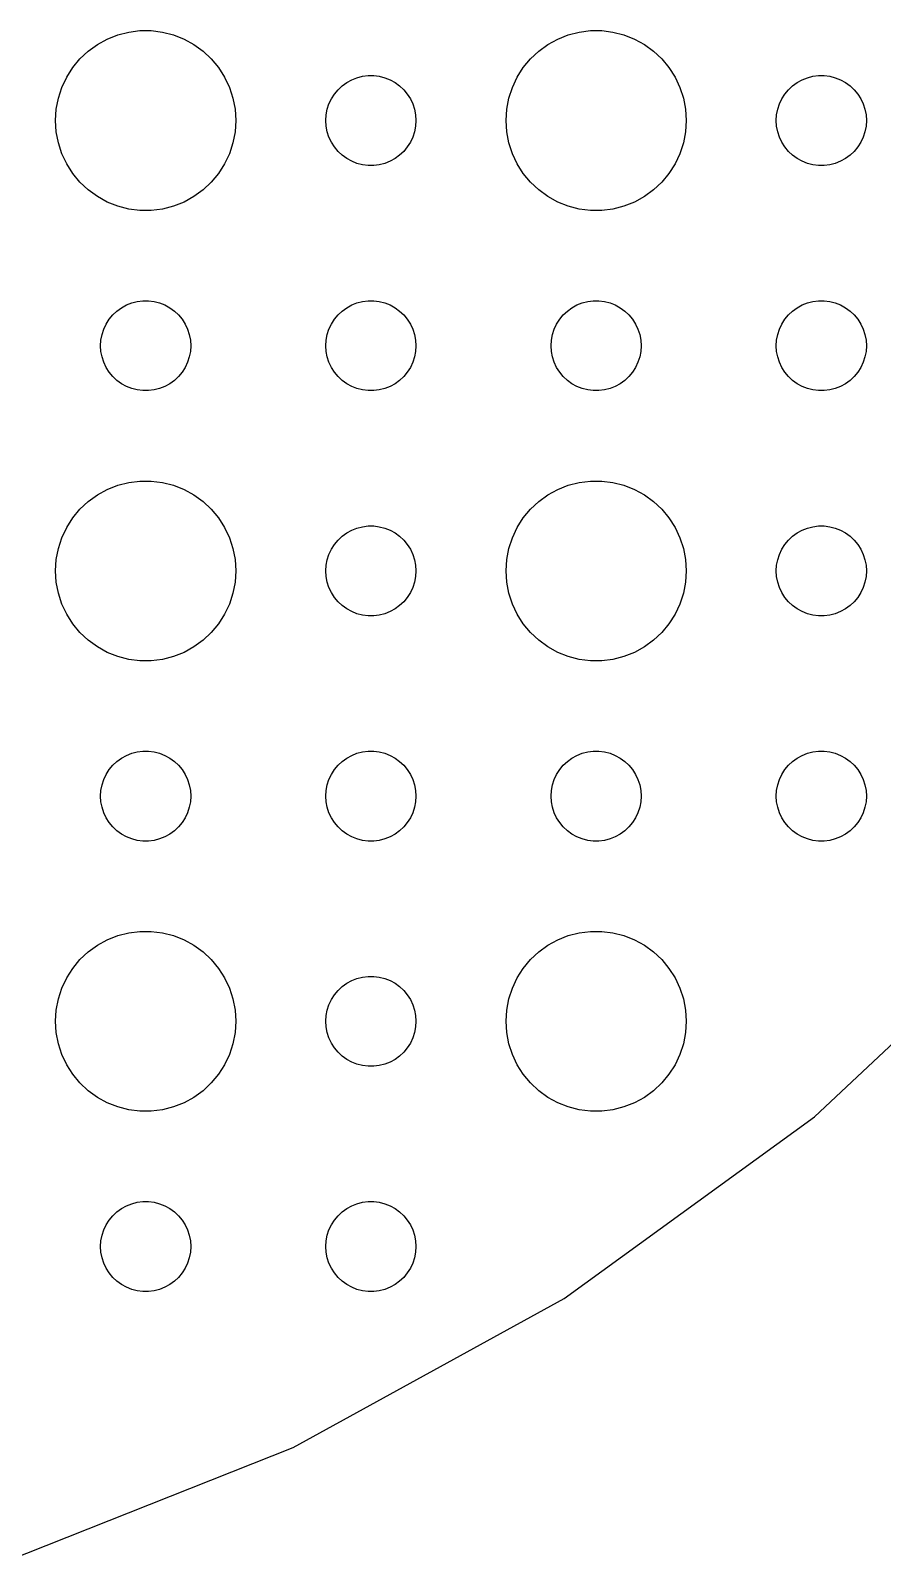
# Model space of a CAD drawing. Header units: metres. Extents: x -82 to 82, y -82 to 82.
# Drawn here: x 26.2 to 54.5, y -78 to -27 of the extents above; entities that cross this region are included whole.
import ezdxf

# ---------------------------------------------------------------- set-up
doc = ezdxf.new("R2010")
doc.units = ezdxf.units.M

msp = doc.modelspace()

# ---------------------------------------------------------------- linework, layer by layer
for p, q in [((29.4379, -27.0531), (29.8116, -27.0059)), ((29.8116, -27.0059), (30.1884, -27.0059)), ((30.1884, -27.0059), (30.5621, -27.0531)), ((44.4379, -27.0531), (44.8116, -27.0059)), ((44.8116, -27.0059), (45.1884, -27.0059)), ((45.1884, -27.0059), (45.5621, -27.0531)), ((28.0877, -27.6884), (28.3925, -27.467)), ((28.3925, -27.467), (28.7227, -27.2855)), ((28.7227, -27.2855), (29.0729, -27.1468)), ((29.0729, -27.1468), (29.4379, -27.0531)), ((30.5621, -27.0531), (30.927, -27.1468)), ((30.927, -27.1468), (31.2773, -27.2855)), ((31.2773, -27.2855), (31.6075, -27.467)), ((31.6075, -27.467), (31.9123, -27.6884)), ((43.0877, -27.6884), (43.3925, -27.467)), ((43.3925, -27.467), (43.7227, -27.2855)), ((43.7227, -27.2855), (44.0729, -27.1468)), ((44.0729, -27.1468), (44.4379, -27.0531)), ((45.5621, -27.0531), (45.927, -27.1468)), ((45.927, -27.1468), (46.2773, -27.2855)), ((46.2773, -27.2855), (46.6075, -27.467)), ((46.6075, -27.467), (46.9123, -27.6884)), ((27.5729, -28.2366), (27.8131, -27.9464)), ((27.8131, -27.9464), (28.0877, -27.6884)), ((31.9123, -27.6884), (32.1869, -27.9464)), ((32.1869, -27.9464), (32.427, -28.2366)), ((42.5729, -28.2366), (42.8131, -27.9464)), ((42.8131, -27.9464), (43.0877, -27.6884)), ((46.9123, -27.6884), (47.1869, -27.9464)), ((47.1869, -27.9464), (47.427, -28.2366)), ((27.3711, -28.5547), (27.5729, -28.2366)), ((32.427, -28.2366), (32.6289, -28.5547)), ((37.0365, -28.5734), (37.2189, -28.5266)), ((37.2189, -28.5266), (37.4058, -28.503)), ((37.4058, -28.503), (37.5942, -28.503)), ((37.5942, -28.503), (37.7811, -28.5266)), ((37.7811, -28.5266), (37.9635, -28.5734)), ((42.3711, -28.5547), (42.5729, -28.2366)), ((47.427, -28.2366), (47.6289, -28.5547)), ((52.0365, -28.5734), (52.2189, -28.5266)), ((52.2189, -28.5266), (52.4058, -28.503)), ((52.4058, -28.503), (52.5942, -28.503)), ((52.5942, -28.503), (52.7811, -28.5266)), ((52.7811, -28.5266), (52.9635, -28.5734)), ((27.0942, -29.2539), (27.2107, -28.8956)), ((27.2107, -28.8956), (27.3711, -28.5547)), ((32.6289, -28.5547), (32.7893, -28.8956)), ((32.7893, -28.8956), (32.9057, -29.2539)), ((36.2865, -29.1183), (36.4065, -28.9732)), ((36.4065, -28.9732), (36.5439, -28.8442)), ((36.5439, -28.8442), (36.6963, -28.7335)), ((36.6963, -28.7335), (36.8613, -28.6427)), ((36.8613, -28.6427), (37.0365, -28.5734)), ((37.9635, -28.5734), (38.1387, -28.6427)), ((38.1387, -28.6427), (38.3037, -28.7335)), ((38.3037, -28.7335), (38.4561, -28.8442)), ((38.4561, -28.8442), (38.5934, -28.9732)), ((38.5934, -28.9732), (38.7135, -29.1183)), ((42.0942, -29.2539), (42.2107, -28.8956)), ((42.2107, -28.8956), (42.3711, -28.5547)), ((47.6289, -28.5547), (47.7893, -28.8956)), ((47.7893, -28.8956), (47.9057, -29.2539)), ((51.2865, -29.1183), (51.4065, -28.9732)), ((51.4065, -28.9732), (51.5439, -28.8442)), ((51.5439, -28.8442), (51.6963, -28.7335)), ((51.6963, -28.7335), (51.8613, -28.6427)), ((51.8613, -28.6427), (52.0365, -28.5734)), ((52.9635, -28.5734), (53.1387, -28.6427)), ((53.1387, -28.6427), (53.3037, -28.7335)), ((53.3037, -28.7335), (53.4561, -28.8442)), ((53.4561, -28.8442), (53.5934, -28.9732)), ((53.5934, -28.9732), (53.7135, -29.1183)), ((27.0237, -29.624), (27.0942, -29.2539)), ((32.9057, -29.2539), (32.9763, -29.624)), ((36.0471, -29.627), (36.1053, -29.4478)), ((36.1053, -29.4478), (36.1855, -29.2774)), ((36.1855, -29.2774), (36.2865, -29.1183)), ((38.7135, -29.1183), (38.8145, -29.2774)), ((38.8145, -29.2774), (38.8947, -29.4478)), ((38.8947, -29.4478), (38.9529, -29.627)), ((42.0237, -29.624), (42.0942, -29.2539)), ((47.9057, -29.2539), (47.9763, -29.624)), ((51.0471, -29.627), (51.1053, -29.4478)), ((51.1053, -29.4478), (51.1855, -29.2774)), ((51.1855, -29.2774), (51.2865, -29.1183)), ((53.7135, -29.1183), (53.8145, -29.2774)), ((53.8145, -29.2774), (53.8947, -29.4478)), ((53.8947, -29.4478), (53.9529, -29.627)), ((27, -30), (27.0237, -29.624)), ((27.0237, -30.376), (27, -30)), ((32.9763, -29.624), (33, -30)), ((33, -30), (32.9763, -30.376)), ((36, -30), (36.0118, -29.812)), ((36.0118, -30.188), (36, -30)), ((36.0118, -29.812), (36.0471, -29.627)), ((38.9529, -29.627), (38.9882, -29.812)), ((38.9882, -29.812), (39, -30)), ((39, -30), (38.9882, -30.188)), ((42, -30), (42.0237, -29.624)), ((42.0237, -30.376), (42, -30)), ((47.9763, -29.624), (48, -30)), ((48, -30), (47.9763, -30.376)), ((51, -30), (51.0118, -29.812)), ((51.0118, -30.188), (51, -30)), ((51.0118, -29.812), (51.0471, -29.627)), ((53.9529, -29.627), (53.9882, -29.812)), ((53.9882, -29.812), (54, -30)), ((54, -30), (53.9882, -30.188)), ((27.0942, -30.7461), (27.0237, -30.376)), ((32.9763, -30.376), (32.9057, -30.7461)), ((36.0471, -30.373), (36.0118, -30.188)), ((36.1053, -30.5522), (36.0471, -30.373)), ((36.1855, -30.7226), (36.1053, -30.5522)), ((38.8947, -30.5522), (38.8145, -30.7226)), ((38.9529, -30.373), (38.8947, -30.5522)), ((38.9882, -30.188), (38.9529, -30.373)), ((42.0942, -30.7461), (42.0237, -30.376)), ((47.9763, -30.376), (47.9057, -30.7461)), ((51.0471, -30.373), (51.0118, -30.188)), ((51.1053, -30.5522), (51.0471, -30.373)), ((51.1855, -30.7226), (51.1053, -30.5522)), ((53.8947, -30.5522), (53.8145, -30.7226)), ((53.9529, -30.373), (53.8947, -30.5522)), ((53.9882, -30.188), (53.9529, -30.373)), ((27.2107, -31.1044), (27.0942, -30.7461)), ((32.9057, -30.7461), (32.7893, -31.1044)), ((36.2865, -30.8817), (36.1855, -30.7226)), ((36.4065, -31.0268), (36.2865, -30.8817)), ((36.5439, -31.1558), (36.4065, -31.0268)), ((38.5934, -31.0268), (38.4561, -31.1558)), ((38.7135, -30.8817), (38.5934, -31.0268)), ((38.8145, -30.7226), (38.7135, -30.8817)), ((42.2107, -31.1044), (42.0942, -30.7461)), ((47.9057, -30.7461), (47.7893, -31.1044)), ((51.2865, -30.8817), (51.1855, -30.7226)), ((51.4065, -31.0268), (51.2865, -30.8817)), ((51.5439, -31.1558), (51.4065, -31.0268)), ((53.5934, -31.0268), (53.4561, -31.1558)), ((53.7135, -30.8817), (53.5934, -31.0268)), ((53.8145, -30.7226), (53.7135, -30.8817)), ((27.3711, -31.4453), (27.2107, -31.1044)), ((27.5729, -31.7634), (27.3711, -31.4453)), ((32.6289, -31.4453), (32.427, -31.7634)), ((32.7893, -31.1044), (32.6289, -31.4453)), ((36.6963, -31.2665), (36.5439, -31.1558)), ((36.8613, -31.3572), (36.6963, -31.2665)), ((37.0365, -31.4266), (36.8613, -31.3572)), ((37.2189, -31.4734), (37.0365, -31.4266)), ((37.4058, -31.497), (37.2189, -31.4734)), ((37.5942, -31.497), (37.4058, -31.497)), ((37.7811, -31.4734), (37.5942, -31.497)), ((37.9635, -31.4266), (37.7811, -31.4734)), ((38.1387, -31.3572), (37.9635, -31.4266)), ((38.3037, -31.2665), (38.1387, -31.3572)), ((38.4561, -31.1558), (38.3037, -31.2665)), ((42.3711, -31.4453), (42.2107, -31.1044)), ((42.5729, -31.7634), (42.3711, -31.4453)), ((47.6289, -31.4453), (47.427, -31.7634)), ((47.7893, -31.1044), (47.6289, -31.4453)), ((51.6963, -31.2665), (51.5439, -31.1558)), ((51.8613, -31.3572), (51.6963, -31.2665)), ((52.0365, -31.4266), (51.8613, -31.3572)), ((52.2189, -31.4734), (52.0365, -31.4266)), ((52.4058, -31.497), (52.2189, -31.4734)), ((52.5942, -31.497), (52.4058, -31.497)), ((52.7811, -31.4734), (52.5942, -31.497)), ((52.9635, -31.4266), (52.7811, -31.4734)), ((53.1387, -31.3572), (52.9635, -31.4266)), ((53.3037, -31.2665), (53.1387, -31.3572)), ((53.4561, -31.1558), (53.3037, -31.2665)), ((27.8131, -32.0536), (27.5729, -31.7634)), ((28.0877, -32.3115), (27.8131, -32.0536)), ((32.1869, -32.0536), (31.9123, -32.3115)), ((32.427, -31.7634), (32.1869, -32.0536)), ((42.8131, -32.0536), (42.5729, -31.7634)), ((43.0877, -32.3115), (42.8131, -32.0536)), ((47.1869, -32.0536), (46.9123, -32.3115)), ((47.427, -31.7634), (47.1869, -32.0536)), ((28.3925, -32.533), (28.0877, -32.3115)), ((28.7227, -32.7145), (28.3925, -32.533)), ((31.6075, -32.533), (31.2773, -32.7145)), ((31.9123, -32.3115), (31.6075, -32.533)), ((43.3925, -32.533), (43.0877, -32.3115)), ((43.7227, -32.7145), (43.3925, -32.533)), ((46.6075, -32.533), (46.2773, -32.7145)), ((46.9123, -32.3115), (46.6075, -32.533)), ((29.0729, -32.8532), (28.7227, -32.7145)), ((29.4379, -32.9469), (29.0729, -32.8532)), ((29.8116, -32.9941), (29.4379, -32.9469)), ((30.1884, -32.9941), (29.8116, -32.9941)), ((30.5621, -32.9469), (30.1884, -32.9941)), ((30.927, -32.8532), (30.5621, -32.9469)), ((31.2773, -32.7145), (30.927, -32.8532)), ((44.0729, -32.8532), (43.7227, -32.7145)), ((44.4379, -32.9469), (44.0729, -32.8532)), ((44.8116, -32.9941), (44.4379, -32.9469)), ((45.1884, -32.9941), (44.8116, -32.9941)), ((45.5621, -32.9469), (45.1884, -32.9941)), ((45.927, -32.8532), (45.5621, -32.9469)), ((46.2773, -32.7145), (45.927, -32.8532)), ((29.1963, -36.2335), (29.3613, -36.1428)), ((29.3613, -36.1428), (29.5365, -36.0734)), ((29.5365, -36.0734), (29.7189, -36.0266)), ((29.7189, -36.0266), (29.9058, -36.003)), ((29.9058, -36.003), (30.0942, -36.003)), ((30.0942, -36.003), (30.2811, -36.0266)), ((30.2811, -36.0266), (30.4635, -36.0734)), ((30.4635, -36.0734), (30.6387, -36.1428)), ((30.6387, -36.1428), (30.8037, -36.2335)), ((36.6963, -36.2335), (36.8613, -36.1428)), ((36.8613, -36.1428), (37.0365, -36.0734)), ((37.0365, -36.0734), (37.2189, -36.0266)), ((37.2189, -36.0266), (37.4058, -36.003)), ((37.4058, -36.003), (37.5942, -36.003)), ((37.5942, -36.003), (37.7811, -36.0266)), ((37.7811, -36.0266), (37.9635, -36.0734)), ((37.9635, -36.0734), (38.1387, -36.1428)), ((38.1387, -36.1428), (38.3037, -36.2335)), ((44.1963, -36.2335), (44.3613, -36.1428)), ((44.3613, -36.1428), (44.5365, -36.0734)), ((44.5365, -36.0734), (44.7189, -36.0266)), ((44.7189, -36.0266), (44.9058, -36.003)), ((44.9058, -36.003), (45.0942, -36.003)), ((45.0942, -36.003), (45.2811, -36.0266)), ((45.2811, -36.0266), (45.4635, -36.0734)), ((45.4635, -36.0734), (45.6387, -36.1428)), ((45.6387, -36.1428), (45.8037, -36.2335)), ((51.6963, -36.2335), (51.8613, -36.1428)), ((51.8613, -36.1428), (52.0365, -36.0734)), ((52.0365, -36.0734), (52.2189, -36.0266)), ((52.2189, -36.0266), (52.4058, -36.003)), ((52.4058, -36.003), (52.5942, -36.003)), ((52.5942, -36.003), (52.7811, -36.0266)), ((52.7811, -36.0266), (52.9635, -36.0734)), ((52.9635, -36.0734), (53.1387, -36.1428)), ((53.1387, -36.1428), (53.3037, -36.2335)), ((28.6855, -36.7774), (28.7865, -36.6183)), ((28.7865, -36.6183), (28.9065, -36.4732)), ((28.9065, -36.4732), (29.0439, -36.3442)), ((29.0439, -36.3442), (29.1963, -36.2335)), ((30.8037, -36.2335), (30.9561, -36.3442)), ((30.9561, -36.3442), (31.0934, -36.4732)), ((31.0934, -36.4732), (31.2135, -36.6183)), ((31.2135, -36.6183), (31.3145, -36.7774)), ((36.1855, -36.7774), (36.2865, -36.6183)), ((36.2865, -36.6183), (36.4065, -36.4732)), ((36.4065, -36.4732), (36.5439, -36.3442)), ((36.5439, -36.3442), (36.6963, -36.2335)), ((38.3037, -36.2335), (38.4561, -36.3442)), ((38.4561, -36.3442), (38.5934, -36.4732)), ((38.5934, -36.4732), (38.7135, -36.6183)), ((38.7135, -36.6183), (38.8145, -36.7774)), ((43.6855, -36.7774), (43.7865, -36.6183)), ((43.7865, -36.6183), (43.9065, -36.4732)), ((43.9065, -36.4732), (44.0439, -36.3442)), ((44.0439, -36.3442), (44.1963, -36.2335)), ((45.8037, -36.2335), (45.9561, -36.3442)), ((45.9561, -36.3442), (46.0934, -36.4732)), ((46.0934, -36.4732), (46.2135, -36.6183)), ((46.2135, -36.6183), (46.3145, -36.7774)), ((51.1855, -36.7774), (51.2865, -36.6183)), ((51.2865, -36.6183), (51.4065, -36.4732)), ((51.4065, -36.4732), (51.5439, -36.3442)), ((51.5439, -36.3442), (51.6963, -36.2335)), ((53.3037, -36.2335), (53.4561, -36.3442)), ((53.4561, -36.3442), (53.5934, -36.4732)), ((53.5934, -36.4732), (53.7135, -36.6183)), ((53.7135, -36.6183), (53.8145, -36.7774)), ((28.5118, -37.312), (28.5471, -37.127)), ((28.5471, -37.127), (28.6053, -36.9478)), ((28.6053, -36.9478), (28.6855, -36.7774)), ((31.3145, -36.7774), (31.3947, -36.9478)), ((31.3947, -36.9478), (31.4529, -37.127)), ((31.4529, -37.127), (31.4882, -37.312)), ((36.0118, -37.312), (36.0471, -37.127)), ((36.0471, -37.127), (36.1053, -36.9478)), ((36.1053, -36.9478), (36.1855, -36.7774)), ((38.8145, -36.7774), (38.8947, -36.9478)), ((38.8947, -36.9478), (38.9529, -37.127)), ((38.9529, -37.127), (38.9882, -37.312)), ((43.5118, -37.312), (43.5471, -37.127)), ((43.5471, -37.127), (43.6053, -36.9478)), ((43.6053, -36.9478), (43.6855, -36.7774)), ((46.3145, -36.7774), (46.3947, -36.9478)), ((46.3947, -36.9478), (46.4529, -37.127)), ((46.4529, -37.127), (46.4882, -37.312)), ((51.0118, -37.312), (51.0471, -37.127)), ((51.0471, -37.127), (51.1053, -36.9478)), ((51.1053, -36.9478), (51.1855, -36.7774)), ((53.8145, -36.7774), (53.8947, -36.9478)), ((53.8947, -36.9478), (53.9529, -37.127)), ((53.9529, -37.127), (53.9882, -37.312)), ((28.5, -37.5), (28.5118, -37.312)), ((28.5118, -37.688), (28.5, -37.5)), ((28.5471, -37.873), (28.5118, -37.688)), ((31.4882, -37.688), (31.4529, -37.873)), ((31.4882, -37.312), (31.5, -37.5)), ((31.5, -37.5), (31.4882, -37.688)), ((36, -37.5), (36.0118, -37.312)), ((36.0118, -37.688), (36, -37.5)), ((36.0471, -37.873), (36.0118, -37.688)), ((38.9882, -37.688), (38.9529, -37.873)), ((38.9882, -37.312), (39, -37.5)), ((39, -37.5), (38.9882, -37.688)), ((43.5, -37.5), (43.5118, -37.312)), ((43.5118, -37.688), (43.5, -37.5)), ((43.5471, -37.873), (43.5118, -37.688)), ((46.4882, -37.688), (46.4529, -37.873)), ((46.4882, -37.312), (46.5, -37.5)), ((46.5, -37.5), (46.4882, -37.688)), ((51, -37.5), (51.0118, -37.312)), ((51.0118, -37.688), (51, -37.5)), ((51.0471, -37.873), (51.0118, -37.688)), ((53.9882, -37.688), (53.9529, -37.873)), ((53.9882, -37.312), (54, -37.5)), ((54, -37.5), (53.9882, -37.688)), ((28.6053, -38.0522), (28.5471, -37.873)), ((28.6855, -38.2226), (28.6053, -38.0522)), ((28.7865, -38.3817), (28.6855, -38.2226)), ((31.3145, -38.2226), (31.2135, -38.3817)), ((31.3947, -38.0522), (31.3145, -38.2226)), ((31.4529, -37.873), (31.3947, -38.0522)), ((36.1053, -38.0522), (36.0471, -37.873)), ((36.1855, -38.2226), (36.1053, -38.0522)), ((36.2865, -38.3817), (36.1855, -38.2226)), ((38.8145, -38.2226), (38.7135, -38.3817)), ((38.8947, -38.0522), (38.8145, -38.2226)), ((38.9529, -37.873), (38.8947, -38.0522)), ((43.6053, -38.0522), (43.5471, -37.873)), ((43.6855, -38.2226), (43.6053, -38.0522)), ((43.7865, -38.3817), (43.6855, -38.2226)), ((46.3145, -38.2226), (46.2135, -38.3817)), ((46.3947, -38.0522), (46.3145, -38.2226)), ((46.4529, -37.873), (46.3947, -38.0522)), ((51.1053, -38.0522), (51.0471, -37.873)), ((51.1855, -38.2226), (51.1053, -38.0522)), ((51.2865, -38.3817), (51.1855, -38.2226)), ((53.8145, -38.2226), (53.7135, -38.3817)), ((53.8947, -38.0522), (53.8145, -38.2226)), ((53.9529, -37.873), (53.8947, -38.0522)), ((28.9065, -38.5268), (28.7865, -38.3817)), ((29.0439, -38.6558), (28.9065, -38.5268)), ((29.1963, -38.7665), (29.0439, -38.6558)), ((30.9561, -38.6558), (30.8037, -38.7665)), ((31.0934, -38.5268), (30.9561, -38.6558)), ((31.2135, -38.3817), (31.0934, -38.5268)), ((36.4065, -38.5268), (36.2865, -38.3817)), ((36.5439, -38.6558), (36.4065, -38.5268)), ((36.6963, -38.7665), (36.5439, -38.6558)), ((38.4561, -38.6558), (38.3037, -38.7665)), ((38.5934, -38.5268), (38.4561, -38.6558)), ((38.7135, -38.3817), (38.5934, -38.5268)), ((43.9065, -38.5268), (43.7865, -38.3817)), ((44.0439, -38.6558), (43.9065, -38.5268)), ((44.1963, -38.7665), (44.0439, -38.6558)), ((45.9561, -38.6558), (45.8037, -38.7665)), ((46.0934, -38.5268), (45.9561, -38.6558)), ((46.2135, -38.3817), (46.0934, -38.5268)), ((51.4065, -38.5268), (51.2865, -38.3817)), ((51.5439, -38.6558), (51.4065, -38.5268)), ((51.6963, -38.7665), (51.5439, -38.6558)), ((53.4561, -38.6558), (53.3037, -38.7665)), ((53.5934, -38.5268), (53.4561, -38.6558)), ((53.7135, -38.3817), (53.5934, -38.5268)), ((29.3613, -38.8572), (29.1963, -38.7665)), ((29.5365, -38.9266), (29.3613, -38.8572)), ((29.7189, -38.9734), (29.5365, -38.9266)), ((29.9058, -38.997), (29.7189, -38.9734)), ((30.0942, -38.997), (29.9058, -38.997)), ((30.2811, -38.9734), (30.0942, -38.997)), ((30.4635, -38.9266), (30.2811, -38.9734)), ((30.6387, -38.8572), (30.4635, -38.9266)), ((30.8037, -38.7665), (30.6387, -38.8572)), ((36.8613, -38.8572), (36.6963, -38.7665)), ((37.0365, -38.9266), (36.8613, -38.8572)), ((37.2189, -38.9734), (37.0365, -38.9266)), ((37.4058, -38.997), (37.2189, -38.9734)), ((37.5942, -38.997), (37.4058, -38.997)), ((37.7811, -38.9734), (37.5942, -38.997)), ((37.9635, -38.9266), (37.7811, -38.9734)), ((38.1387, -38.8572), (37.9635, -38.9266)), ((38.3037, -38.7665), (38.1387, -38.8572)), ((44.3613, -38.8572), (44.1963, -38.7665)), ((44.5365, -38.9266), (44.3613, -38.8572)), ((44.7189, -38.9734), (44.5365, -38.9266)), ((44.9058, -38.997), (44.7189, -38.9734)), ((45.0942, -38.997), (44.9058, -38.997)), ((45.2811, -38.9734), (45.0942, -38.997)), ((45.4635, -38.9266), (45.2811, -38.9734)), ((45.6387, -38.8572), (45.4635, -38.9266)), ((45.8037, -38.7665), (45.6387, -38.8572)), ((51.8613, -38.8572), (51.6963, -38.7665)), ((52.0365, -38.9266), (51.8613, -38.8572)), ((52.2189, -38.9734), (52.0365, -38.9266)), ((52.4058, -38.997), (52.2189, -38.9734)), ((52.5942, -38.997), (52.4058, -38.997)), ((52.7811, -38.9734), (52.5942, -38.997)), ((52.9635, -38.9266), (52.7811, -38.9734)), ((53.1387, -38.8572), (52.9635, -38.9266)), ((53.3037, -38.7665), (53.1387, -38.8572)), ((28.3925, -42.467), (28.7227, -42.2855)), ((28.7227, -42.2855), (29.0729, -42.1468)), ((29.0729, -42.1468), (29.4379, -42.0531)), ((29.4379, -42.0531), (29.8116, -42.0059)), ((29.8116, -42.0059), (30.1884, -42.0059)), ((30.1884, -42.0059), (30.5621, -42.0531)), ((30.5621, -42.0531), (30.927, -42.1468)), ((30.927, -42.1468), (31.2773, -42.2855)), ((31.2773, -42.2855), (31.6075, -42.467)), ((43.3925, -42.467), (43.7227, -42.2855)), ((43.7227, -42.2855), (44.0729, -42.1468)), ((44.0729, -42.1468), (44.4379, -42.0531)), ((44.4379, -42.0531), (44.8116, -42.0059)), ((44.8116, -42.0059), (45.1884, -42.0059)), ((45.1884, -42.0059), (45.5621, -42.0531)), ((45.5621, -42.0531), (45.927, -42.1468)), ((45.927, -42.1468), (46.2773, -42.2855)), ((46.2773, -42.2855), (46.6075, -42.467)), ((27.8131, -42.9464), (28.0877, -42.6885)), ((28.0877, -42.6885), (28.3925, -42.467)), ((31.6075, -42.467), (31.9123, -42.6885)), ((31.9123, -42.6885), (32.1869, -42.9464)), ((42.8131, -42.9464), (43.0877, -42.6885)), ((43.0877, -42.6885), (43.3925, -42.467)), ((46.6075, -42.467), (46.9123, -42.6885)), ((46.9123, -42.6885), (47.1869, -42.9464)), ((27.3711, -43.5547), (27.5729, -43.2366)), ((27.5729, -43.2366), (27.8131, -42.9464)), ((32.1869, -42.9464), (32.427, -43.2366)), ((32.427, -43.2366), (32.6289, -43.5547)), ((42.3711, -43.5547), (42.5729, -43.2366)), ((42.5729, -43.2366), (42.8131, -42.9464)), ((47.1869, -42.9464), (47.427, -43.2366)), ((47.427, -43.2366), (47.6289, -43.5547)), ((27.2107, -43.8956), (27.3711, -43.5547)), ((32.6289, -43.5547), (32.7893, -43.8956)), ((36.5439, -43.8442), (36.6963, -43.7335)), ((36.6963, -43.7335), (36.8613, -43.6428)), ((36.8613, -43.6428), (37.0365, -43.5734)), ((37.0365, -43.5734), (37.2189, -43.5266)), ((37.2189, -43.5266), (37.4058, -43.503)), ((37.4058, -43.503), (37.5942, -43.503)), ((37.5942, -43.503), (37.7811, -43.5266)), ((37.7811, -43.5266), (37.9635, -43.5734)), ((37.9635, -43.5734), (38.1387, -43.6428)), ((38.1387, -43.6428), (38.3037, -43.7335)), ((38.3037, -43.7335), (38.4561, -43.8442)), ((42.2107, -43.8956), (42.3711, -43.5547)), ((47.6289, -43.5547), (47.7893, -43.8956)), ((51.5439, -43.8442), (51.6963, -43.7335)), ((51.6963, -43.7335), (51.8613, -43.6428)), ((51.8613, -43.6428), (52.0365, -43.5734)), ((52.0365, -43.5734), (52.2189, -43.5266)), ((52.2189, -43.5266), (52.4058, -43.503)), ((52.4058, -43.503), (52.5942, -43.503)), ((52.5942, -43.503), (52.7811, -43.5266)), ((52.7811, -43.5266), (52.9635, -43.5734)), ((52.9635, -43.5734), (53.1387, -43.6428)), ((53.1387, -43.6428), (53.3037, -43.7335)), ((53.3037, -43.7335), (53.4561, -43.8442)), ((27.0237, -44.624), (27.0942, -44.2539)), ((27.0942, -44.2539), (27.2107, -43.8956)), ((32.7893, -43.8956), (32.9057, -44.2539)), ((32.9057, -44.2539), (32.9763, -44.624)), ((36.1053, -44.4478), (36.1855, -44.2774)), ((36.1855, -44.2774), (36.2865, -44.1183)), ((36.2865, -44.1183), (36.4065, -43.9732)), ((36.4065, -43.9732), (36.5439, -43.8442)), ((38.4561, -43.8442), (38.5934, -43.9732)), ((38.5934, -43.9732), (38.7135, -44.1183)), ((38.7135, -44.1183), (38.8145, -44.2774)), ((38.8145, -44.2774), (38.8947, -44.4478)), ((42.0237, -44.624), (42.0942, -44.2539)), ((42.0942, -44.2539), (42.2107, -43.8956)), ((47.7893, -43.8956), (47.9057, -44.2539)), ((47.9057, -44.2539), (47.9763, -44.624)), ((51.1053, -44.4478), (51.1855, -44.2774)), ((51.1855, -44.2774), (51.2865, -44.1183)), ((51.2865, -44.1183), (51.4065, -43.9732)), ((51.4065, -43.9732), (51.5439, -43.8442)), ((53.4561, -43.8442), (53.5934, -43.9732)), ((53.5934, -43.9732), (53.7135, -44.1183)), ((53.7135, -44.1183), (53.8145, -44.2774)), ((53.8145, -44.2774), (53.8947, -44.4478)), ((27, -45), (27.0237, -44.624)), ((32.9763, -44.624), (33, -45)), ((36, -45), (36.0118, -44.812)), ((36.0118, -44.812), (36.0471, -44.627)), ((36.0471, -44.627), (36.1053, -44.4478)), ((38.8947, -44.4478), (38.9529, -44.627)), ((38.9529, -44.627), (38.9882, -44.812)), ((38.9882, -44.812), (39, -45)), ((42, -45), (42.0237, -44.624)), ((47.9763, -44.624), (48, -45)), ((51, -45), (51.0118, -44.812)), ((51.0118, -44.812), (51.0471, -44.627)), ((51.0471, -44.627), (51.1053, -44.4478)), ((53.8947, -44.4478), (53.9529, -44.627)), ((53.9529, -44.627), (53.9882, -44.812)), ((53.9882, -44.812), (54, -45)), ((27.0237, -45.376), (27, -45)), ((33, -45), (32.9763, -45.376)), ((36.0118, -45.188), (36, -45)), ((36.0471, -45.373), (36.0118, -45.188)), ((38.9882, -45.188), (38.9529, -45.373)), ((39, -45), (38.9882, -45.188)), ((42.0237, -45.376), (42, -45)), ((48, -45), (47.9763, -45.376)), ((51.0118, -45.188), (51, -45)), ((51.0471, -45.373), (51.0118, -45.188)), ((53.9882, -45.188), (53.9529, -45.373)), ((54, -45), (53.9882, -45.188)), ((27.0942, -45.7461), (27.0237, -45.376)), ((27.2107, -46.1044), (27.0942, -45.7461)), ((32.9057, -45.7461), (32.7893, -46.1044)), ((32.9763, -45.376), (32.9057, -45.7461)), ((36.1053, -45.5522), (36.0471, -45.373)), ((36.1855, -45.7226), (36.1053, -45.5522)), ((36.2865, -45.8817), (36.1855, -45.7226)), ((36.4065, -46.0268), (36.2865, -45.8817)), ((38.7135, -45.8817), (38.5934, -46.0268)), ((38.8145, -45.7226), (38.7135, -45.8817)), ((38.8947, -45.5522), (38.8145, -45.7226)), ((38.9529, -45.373), (38.8947, -45.5522)), ((42.0942, -45.7461), (42.0237, -45.376)), ((42.2107, -46.1044), (42.0942, -45.7461)), ((47.9057, -45.7461), (47.7893, -46.1044)), ((47.9763, -45.376), (47.9057, -45.7461)), ((51.1053, -45.5522), (51.0471, -45.373)), ((51.1855, -45.7226), (51.1053, -45.5522)), ((51.2865, -45.8817), (51.1855, -45.7226)), ((51.4065, -46.0268), (51.2865, -45.8817)), ((53.7135, -45.8817), (53.5934, -46.0268)), ((53.8145, -45.7226), (53.7135, -45.8817)), ((53.8947, -45.5522), (53.8145, -45.7226)), ((53.9529, -45.373), (53.8947, -45.5522)), ((27.3711, -46.4453), (27.2107, -46.1044)), ((32.7893, -46.1044), (32.6289, -46.4453)), ((36.5439, -46.1558), (36.4065, -46.0268)), ((36.6963, -46.2665), (36.5439, -46.1558)), ((36.8613, -46.3572), (36.6963, -46.2665)), ((37.0365, -46.4266), (36.8613, -46.3572)), ((38.1387, -46.3572), (37.9635, -46.4266)), ((38.3037, -46.2665), (38.1387, -46.3572)), ((38.4561, -46.1558), (38.3037, -46.2665)), ((38.5934, -46.0268), (38.4561, -46.1558)), ((42.3711, -46.4453), (42.2107, -46.1044)), ((47.7893, -46.1044), (47.6289, -46.4453)), ((51.5439, -46.1558), (51.4065, -46.0268)), ((51.6963, -46.2665), (51.5439, -46.1558)), ((51.8613, -46.3572), (51.6963, -46.2665)), ((52.0365, -46.4266), (51.8613, -46.3572)), ((53.1387, -46.3572), (52.9635, -46.4266)), ((53.3037, -46.2665), (53.1387, -46.3572)), ((53.4561, -46.1558), (53.3037, -46.2665)), ((53.5934, -46.0268), (53.4561, -46.1558)), ((27.5729, -46.7634), (27.3711, -46.4453)), ((27.8131, -47.0536), (27.5729, -46.7634)), ((32.427, -46.7634), (32.1869, -47.0536)), ((32.6289, -46.4453), (32.427, -46.7634)), ((37.2189, -46.4734), (37.0365, -46.4266)), ((37.4058, -46.497), (37.2189, -46.4734)), ((37.5942, -46.497), (37.4058, -46.497)), ((37.7811, -46.4734), (37.5942, -46.497)), ((37.9635, -46.4266), (37.7811, -46.4734)), ((42.5729, -46.7634), (42.3711, -46.4453)), ((42.8131, -47.0536), (42.5729, -46.7634)), ((47.427, -46.7634), (47.1869, -47.0536)), ((47.6289, -46.4453), (47.427, -46.7634)), ((52.2189, -46.4734), (52.0365, -46.4266)), ((52.4058, -46.497), (52.2189, -46.4734)), ((52.5942, -46.497), (52.4058, -46.497)), ((52.7811, -46.4734), (52.5942, -46.497)), ((52.9635, -46.4266), (52.7811, -46.4734)), ((28.0877, -47.3115), (27.8131, -47.0536)), ((28.3925, -47.533), (28.0877, -47.3115)), ((31.9123, -47.3115), (31.6075, -47.533)), ((32.1869, -47.0536), (31.9123, -47.3115)), ((43.0877, -47.3115), (42.8131, -47.0536)), ((43.3925, -47.533), (43.0877, -47.3115)), ((46.9123, -47.3115), (46.6075, -47.533)), ((47.1869, -47.0536), (46.9123, -47.3115)), ((28.7227, -47.7145), (28.3925, -47.533)), ((29.0729, -47.8532), (28.7227, -47.7145)), ((29.4379, -47.9469), (29.0729, -47.8532)), ((30.927, -47.8532), (30.5621, -47.9469)), ((31.2773, -47.7145), (30.927, -47.8532)), ((31.6075, -47.533), (31.2773, -47.7145)), ((43.7227, -47.7145), (43.3925, -47.533)), ((44.0729, -47.8532), (43.7227, -47.7145)), ((44.4379, -47.9469), (44.0729, -47.8532)), ((45.927, -47.8532), (45.5621, -47.9469)), ((46.2773, -47.7145), (45.927, -47.8532)), ((46.6075, -47.533), (46.2773, -47.7145)), ((29.8116, -47.9941), (29.4379, -47.9469)), ((30.1884, -47.9941), (29.8116, -47.9941)), ((30.5621, -47.9469), (30.1884, -47.9941)), ((44.8116, -47.9941), (44.4379, -47.9469)), ((45.1884, -47.9941), (44.8116, -47.9941)), ((45.5621, -47.9469), (45.1884, -47.9941)), ((28.7865, -51.6183), (28.9065, -51.4732)), ((28.9065, -51.4732), (29.0439, -51.3442)), ((29.0439, -51.3442), (29.1963, -51.2335)), ((29.1963, -51.2335), (29.3613, -51.1428)), ((29.3613, -51.1428), (29.5365, -51.0734)), ((29.5365, -51.0734), (29.7189, -51.0266)), ((29.7189, -51.0266), (29.9058, -51.003)), ((29.9058, -51.003), (30.0942, -51.003)), ((30.0942, -51.003), (30.2811, -51.0266)), ((30.2811, -51.0266), (30.4635, -51.0734)), ((30.4635, -51.0734), (30.6387, -51.1428)), ((30.6387, -51.1428), (30.8037, -51.2335)), ((30.8037, -51.2335), (30.9561, -51.3442)), ((30.9561, -51.3442), (31.0934, -51.4732)), ((31.0934, -51.4732), (31.2135, -51.6183)), ((36.2865, -51.6183), (36.4065, -51.4732)), ((36.4065, -51.4732), (36.5439, -51.3442)), ((36.5439, -51.3442), (36.6963, -51.2335)), ((36.6963, -51.2335), (36.8613, -51.1428)), ((36.8613, -51.1428), (37.0365, -51.0734)), ((37.0365, -51.0734), (37.2189, -51.0266)), ((37.2189, -51.0266), (37.4058, -51.003)), ((37.4058, -51.003), (37.5942, -51.003)), ((37.5942, -51.003), (37.7811, -51.0266)), ((37.7811, -51.0266), (37.9635, -51.0734)), ((37.9635, -51.0734), (38.1387, -51.1428)), ((38.1387, -51.1428), (38.3037, -51.2335)), ((38.3037, -51.2335), (38.4561, -51.3442)), ((38.4561, -51.3442), (38.5934, -51.4732)), ((38.5934, -51.4732), (38.7135, -51.6183)), ((43.7865, -51.6183), (43.9065, -51.4732)), ((43.9065, -51.4732), (44.0439, -51.3442)), ((44.0439, -51.3442), (44.1963, -51.2335)), ((44.1963, -51.2335), (44.3613, -51.1428)), ((44.3613, -51.1428), (44.5365, -51.0734)), ((44.5365, -51.0734), (44.7189, -51.0266)), ((44.7189, -51.0266), (44.9058, -51.003)), ((44.9058, -51.003), (45.0942, -51.003)), ((45.0942, -51.003), (45.2811, -51.0266)), ((45.2811, -51.0266), (45.4635, -51.0734)), ((45.4635, -51.0734), (45.6387, -51.1428)), ((45.6387, -51.1428), (45.8037, -51.2335)), ((45.8037, -51.2335), (45.9561, -51.3442)), ((45.9561, -51.3442), (46.0934, -51.4732)), ((46.0934, -51.4732), (46.2135, -51.6183)), ((51.2865, -51.6183), (51.4065, -51.4732)), ((51.4065, -51.4732), (51.5439, -51.3442)), ((51.5439, -51.3442), (51.6963, -51.2335)), ((51.6963, -51.2335), (51.8613, -51.1428)), ((51.8613, -51.1428), (52.0365, -51.0734)), ((52.0365, -51.0734), (52.2189, -51.0266)), ((52.2189, -51.0266), (52.4058, -51.003)), ((52.4058, -51.003), (52.5942, -51.003)), ((52.5942, -51.003), (52.7811, -51.0266)), ((52.7811, -51.0266), (52.9635, -51.0734)), ((52.9635, -51.0734), (53.1387, -51.1428)), ((53.1387, -51.1428), (53.3037, -51.2335)), ((53.3037, -51.2335), (53.4561, -51.3442)), ((53.4561, -51.3442), (53.5934, -51.4732)), ((53.5934, -51.4732), (53.7135, -51.6183)), ((28.5471, -52.127), (28.6053, -51.9478)), ((28.6053, -51.9478), (28.6855, -51.7774)), ((28.6855, -51.7774), (28.7865, -51.6183)), ((31.2135, -51.6183), (31.3145, -51.7774)), ((31.3145, -51.7774), (31.3947, -51.9478)), ((31.3947, -51.9478), (31.4529, -52.127)), ((36.0471, -52.127), (36.1053, -51.9478)), ((36.1053, -51.9478), (36.1855, -51.7774)), ((36.1855, -51.7774), (36.2865, -51.6183)), ((38.7135, -51.6183), (38.8145, -51.7774)), ((38.8145, -51.7774), (38.8947, -51.9478)), ((38.8947, -51.9478), (38.9529, -52.127)), ((43.5471, -52.127), (43.6053, -51.9478)), ((43.6053, -51.9478), (43.6855, -51.7774)), ((43.6855, -51.7774), (43.7865, -51.6183)), ((46.2135, -51.6183), (46.3145, -51.7774)), ((46.3145, -51.7774), (46.3947, -51.9478)), ((46.3947, -51.9478), (46.4529, -52.127)), ((51.0471, -52.127), (51.1053, -51.9478)), ((51.1053, -51.9478), (51.1855, -51.7774)), ((51.1855, -51.7774), (51.2865, -51.6183)), ((53.7135, -51.6183), (53.8145, -51.7774)), ((53.8145, -51.7774), (53.8947, -51.9478)), ((53.8947, -51.9478), (53.9529, -52.127)), ((28.5, -52.5), (28.5118, -52.312)), ((28.5118, -52.688), (28.5, -52.5)), ((28.5118, -52.312), (28.5471, -52.127)), ((31.4529, -52.127), (31.4882, -52.312)), ((31.4882, -52.312), (31.5, -52.5)), ((31.5, -52.5), (31.4882, -52.688)), ((36, -52.5), (36.0118, -52.312)), ((36.0118, -52.688), (36, -52.5)), ((36.0118, -52.312), (36.0471, -52.127)), ((38.9529, -52.127), (38.9882, -52.312)), ((38.9882, -52.312), (39, -52.5)), ((39, -52.5), (38.9882, -52.688)), ((43.5, -52.5), (43.5118, -52.312)), ((43.5118, -52.688), (43.5, -52.5)), ((43.5118, -52.312), (43.5471, -52.127)), ((46.4529, -52.127), (46.4882, -52.312)), ((46.4882, -52.312), (46.5, -52.5)), ((46.5, -52.5), (46.4882, -52.688)), ((51, -52.5), (51.0118, -52.312)), ((51.0118, -52.688), (51, -52.5)), ((51.0118, -52.312), (51.0471, -52.127)), ((53.9529, -52.127), (53.9882, -52.312)), ((53.9882, -52.312), (54, -52.5)), ((54, -52.5), (53.9882, -52.688)), ((28.5471, -52.873), (28.5118, -52.688)), ((28.6053, -53.0522), (28.5471, -52.873)), ((31.4529, -52.873), (31.3947, -53.0522)), ((31.4882, -52.688), (31.4529, -52.873)), ((36.0471, -52.873), (36.0118, -52.688)), ((36.1053, -53.0522), (36.0471, -52.873)), ((38.9529, -52.873), (38.8947, -53.0522)), ((38.9882, -52.688), (38.9529, -52.873)), ((43.5471, -52.873), (43.5118, -52.688)), ((43.6053, -53.0522), (43.5471, -52.873)), ((46.4529, -52.873), (46.3947, -53.0522)), ((46.4882, -52.688), (46.4529, -52.873)), ((51.0471, -52.873), (51.0118, -52.688)), ((51.1053, -53.0522), (51.0471, -52.873)), ((53.9529, -52.873), (53.8947, -53.0522)), ((53.9882, -52.688), (53.9529, -52.873)), ((28.6855, -53.2226), (28.6053, -53.0522)), ((28.7865, -53.3817), (28.6855, -53.2226)), ((28.9065, -53.5268), (28.7865, -53.3817)), ((29.0439, -53.6558), (28.9065, -53.5268)), ((31.0934, -53.5268), (30.9561, -53.6558)), ((31.2135, -53.3817), (31.0934, -53.5268)), ((31.3145, -53.2226), (31.2135, -53.3817)), ((31.3947, -53.0522), (31.3145, -53.2226)), ((36.1855, -53.2226), (36.1053, -53.0522)), ((36.2865, -53.3817), (36.1855, -53.2226)), ((36.4065, -53.5268), (36.2865, -53.3817)), ((36.5439, -53.6558), (36.4065, -53.5268)), ((38.5934, -53.5268), (38.4561, -53.6558)), ((38.7135, -53.3817), (38.5934, -53.5268)), ((38.8145, -53.2226), (38.7135, -53.3817)), ((38.8947, -53.0522), (38.8145, -53.2226)), ((43.6855, -53.2226), (43.6053, -53.0522)), ((43.7865, -53.3817), (43.6855, -53.2226)), ((43.9065, -53.5268), (43.7865, -53.3817)), ((44.0439, -53.6558), (43.9065, -53.5268)), ((46.0934, -53.5268), (45.9561, -53.6558)), ((46.2135, -53.3817), (46.0934, -53.5268)), ((46.3145, -53.2226), (46.2135, -53.3817)), ((46.3947, -53.0522), (46.3145, -53.2226)), ((51.1855, -53.2226), (51.1053, -53.0522)), ((51.2865, -53.3817), (51.1855, -53.2226)), ((51.4065, -53.5268), (51.2865, -53.3817)), ((51.5439, -53.6558), (51.4065, -53.5268)), ((53.5934, -53.5268), (53.4561, -53.6558)), ((53.7135, -53.3817), (53.5934, -53.5268)), ((53.8145, -53.2226), (53.7135, -53.3817)), ((53.8947, -53.0522), (53.8145, -53.2226)), ((29.1963, -53.7665), (29.0439, -53.6558)), ((29.3613, -53.8572), (29.1963, -53.7665)), ((29.5365, -53.9266), (29.3613, -53.8572)), ((29.7189, -53.9734), (29.5365, -53.9266)), ((29.9058, -53.997), (29.7189, -53.9734)), ((30.0942, -53.997), (29.9058, -53.997)), ((30.2811, -53.9734), (30.0942, -53.997)), ((30.4635, -53.9266), (30.2811, -53.9734)), ((30.6387, -53.8572), (30.4635, -53.9266)), ((30.8037, -53.7665), (30.6387, -53.8572)), ((30.9561, -53.6558), (30.8037, -53.7665)), ((36.6963, -53.7665), (36.5439, -53.6558)), ((36.8613, -53.8572), (36.6963, -53.7665)), ((37.0365, -53.9266), (36.8613, -53.8572)), ((37.2189, -53.9734), (37.0365, -53.9266)), ((37.4058, -53.997), (37.2189, -53.9734)), ((37.5942, -53.997), (37.4058, -53.997)), ((37.7811, -53.9734), (37.5942, -53.997)), ((37.9635, -53.9266), (37.7811, -53.9734)), ((38.1387, -53.8572), (37.9635, -53.9266)), ((38.3037, -53.7665), (38.1387, -53.8572)), ((38.4561, -53.6558), (38.3037, -53.7665)), ((44.1963, -53.7665), (44.0439, -53.6558)), ((44.3613, -53.8572), (44.1963, -53.7665)), ((44.5365, -53.9266), (44.3613, -53.8572)), ((44.7189, -53.9734), (44.5365, -53.9266)), ((44.9058, -53.997), (44.7189, -53.9734)), ((45.0942, -53.997), (44.9058, -53.997)), ((45.2811, -53.9734), (45.0942, -53.997)), ((45.4635, -53.9266), (45.2811, -53.9734)), ((45.6387, -53.8572), (45.4635, -53.9266)), ((45.8037, -53.7665), (45.6387, -53.8572)), ((45.9561, -53.6558), (45.8037, -53.7665)), ((51.6963, -53.7665), (51.5439, -53.6558)), ((51.8613, -53.8572), (51.6963, -53.7665)), ((52.0365, -53.9266), (51.8613, -53.8572)), ((52.2189, -53.9734), (52.0365, -53.9266)), ((52.4058, -53.997), (52.2189, -53.9734)), ((52.5942, -53.997), (52.4058, -53.997)), ((52.7811, -53.9734), (52.5942, -53.997)), ((52.9635, -53.9266), (52.7811, -53.9734)), ((53.1387, -53.8572), (52.9635, -53.9266)), ((53.3037, -53.7665), (53.1387, -53.8572)), ((53.4561, -53.6558), (53.3037, -53.7665)), ((52.2688, -63.1821), (59.7754, -56.1329)), ((29.0729, -57.1468), (29.4379, -57.0531)), ((29.4379, -57.0531), (29.8116, -57.0059)), ((29.8116, -57.0059), (30.1884, -57.0059)), ((30.1884, -57.0059), (30.5621, -57.0531)), ((30.5621, -57.0531), (30.927, -57.1468)), ((44.0729, -57.1468), (44.4379, -57.0531)), ((44.4379, -57.0531), (44.8116, -57.0059)), ((44.8116, -57.0059), (45.1884, -57.0059)), ((45.1884, -57.0059), (45.5621, -57.0531)), ((45.5621, -57.0531), (45.927, -57.1468)), ((28.0877, -57.6885), (28.3925, -57.467)), ((28.3925, -57.467), (28.7227, -57.2855)), ((28.7227, -57.2855), (29.0729, -57.1468)), ((30.927, -57.1468), (31.2773, -57.2855)), ((31.2773, -57.2855), (31.6075, -57.467)), ((31.6075, -57.467), (31.9123, -57.6885)), ((43.0877, -57.6885), (43.3925, -57.467)), ((43.3925, -57.467), (43.7227, -57.2855)), ((43.7227, -57.2855), (44.0729, -57.1468)), ((45.927, -57.1468), (46.2773, -57.2855)), ((46.2773, -57.2855), (46.6075, -57.467)), ((46.6075, -57.467), (46.9123, -57.6885)), ((27.5729, -58.2366), (27.8131, -57.9464)), ((27.8131, -57.9464), (28.0877, -57.6885)), ((31.9123, -57.6885), (32.1869, -57.9464)), ((32.1869, -57.9464), (32.427, -58.2366)), ((42.5729, -58.2366), (42.8131, -57.9464)), ((42.8131, -57.9464), (43.0877, -57.6885)), ((46.9123, -57.6885), (47.1869, -57.9464)), ((47.1869, -57.9464), (47.427, -58.2366)), ((27.2107, -58.8956), (27.3711, -58.5547)), ((27.3711, -58.5547), (27.5729, -58.2366)), ((32.427, -58.2366), (32.6289, -58.5547)), ((32.6289, -58.5547), (32.7893, -58.8956)), ((36.8613, -58.6428), (37.0365, -58.5734)), ((37.0365, -58.5734), (37.2189, -58.5266)), ((37.2189, -58.5266), (37.4058, -58.503)), ((37.4058, -58.503), (37.5942, -58.503)), ((37.5942, -58.503), (37.7811, -58.5266)), ((37.7811, -58.5266), (37.9635, -58.5734)), ((37.9635, -58.5734), (38.1387, -58.6428)), ((42.2107, -58.8956), (42.3711, -58.5547)), ((42.3711, -58.5547), (42.5729, -58.2366)), ((47.427, -58.2366), (47.6289, -58.5547)), ((47.6289, -58.5547), (47.7893, -58.8956)), ((27.0942, -59.2539), (27.2107, -58.8956)), ((32.7893, -58.8956), (32.9057, -59.2539)), ((36.1855, -59.2774), (36.2865, -59.1183)), ((36.2865, -59.1183), (36.4065, -58.9732)), ((36.4065, -58.9732), (36.5439, -58.8442)), ((36.5439, -58.8442), (36.6963, -58.7335)), ((36.6963, -58.7335), (36.8613, -58.6428)), ((38.1387, -58.6428), (38.3037, -58.7335)), ((38.3037, -58.7335), (38.4561, -58.8442)), ((38.4561, -58.8442), (38.5934, -58.9732)), ((38.5934, -58.9732), (38.7135, -59.1183)), ((38.7135, -59.1183), (38.8145, -59.2774)), ((42.0942, -59.2539), (42.2107, -58.8956)), ((47.7893, -58.8956), (47.9057, -59.2539)), ((27, -60), (27.0237, -59.624)), ((27.0237, -59.624), (27.0942, -59.2539)), ((32.9057, -59.2539), (32.9763, -59.624)), ((32.9763, -59.624), (33, -60)), ((36.0118, -59.812), (36.0471, -59.627)), ((36.0471, -59.627), (36.1053, -59.4478)), ((36.1053, -59.4478), (36.1855, -59.2774)), ((38.8145, -59.2774), (38.8947, -59.4478)), ((38.8947, -59.4478), (38.9529, -59.627)), ((38.9529, -59.627), (38.9882, -59.812)), ((42, -60), (42.0237, -59.624)), ((42.0237, -59.624), (42.0942, -59.2539)), ((47.9057, -59.2539), (47.9763, -59.624)), ((47.9763, -59.624), (48, -60)), ((27.0237, -60.376), (27, -60)), ((33, -60), (32.9763, -60.376)), ((36, -60), (36.0118, -59.812)), ((36.0118, -60.188), (36, -60)), ((38.9882, -59.812), (39, -60)), ((39, -60), (38.9882, -60.188)), ((42.0237, -60.376), (42, -60)), ((48, -60), (47.9763, -60.376)), ((27.0942, -60.7461), (27.0237, -60.376)), ((32.9763, -60.376), (32.9057, -60.7461)), ((36.0471, -60.373), (36.0118, -60.188)), ((36.1053, -60.5522), (36.0471, -60.373)), ((36.1855, -60.7226), (36.1053, -60.5522)), ((38.8947, -60.5522), (38.8145, -60.7226)), ((38.9529, -60.373), (38.8947, -60.5522)), ((38.9882, -60.188), (38.9529, -60.373)), ((42.0942, -60.7461), (42.0237, -60.376)), ((47.9763, -60.376), (47.9057, -60.7461)), ((27.2107, -61.1044), (27.0942, -60.7461)), ((27.3711, -61.4453), (27.2107, -61.1044)), ((32.7893, -61.1044), (32.6289, -61.4453)), ((32.9057, -60.7461), (32.7893, -61.1044)), ((36.2865, -60.8817), (36.1855, -60.7226)), ((36.4065, -61.0268), (36.2865, -60.8817)), ((36.5439, -61.1558), (36.4065, -61.0268)), ((36.6963, -61.2665), (36.5439, -61.1558)), ((38.4561, -61.1558), (38.3037, -61.2665)), ((38.5934, -61.0268), (38.4561, -61.1558)), ((38.7135, -60.8817), (38.5934, -61.0268)), ((38.8145, -60.7226), (38.7135, -60.8817)), ((42.2107, -61.1044), (42.0942, -60.7461)), ((42.3711, -61.4453), (42.2107, -61.1044)), ((47.7893, -61.1044), (47.6289, -61.4453)), ((47.9057, -60.7461), (47.7893, -61.1044)), ((27.5729, -61.7634), (27.3711, -61.4453)), ((32.6289, -61.4453), (32.427, -61.7634)), ((36.8613, -61.3572), (36.6963, -61.2665)), ((37.0365, -61.4266), (36.8613, -61.3572)), ((37.2189, -61.4734), (37.0365, -61.4266)), ((37.4058, -61.497), (37.2189, -61.4734)), ((37.5942, -61.497), (37.4058, -61.497)), ((37.7811, -61.4734), (37.5942, -61.497)), ((37.9635, -61.4266), (37.7811, -61.4734)), ((38.1387, -61.3572), (37.9635, -61.4266)), ((38.3037, -61.2665), (38.1387, -61.3572)), ((42.5729, -61.7634), (42.3711, -61.4453)), ((47.6289, -61.4453), (47.427, -61.7634)), ((27.8131, -62.0536), (27.5729, -61.7634)), ((28.0877, -62.3115), (27.8131, -62.0536)), ((32.1869, -62.0536), (31.9123, -62.3115)), ((32.427, -61.7634), (32.1869, -62.0536)), ((42.8131, -62.0536), (42.5729, -61.7634)), ((43.0877, -62.3115), (42.8131, -62.0536)), ((47.1869, -62.0536), (46.9123, -62.3115)), ((47.427, -61.7634), (47.1869, -62.0536)), ((28.3925, -62.533), (28.0877, -62.3115)), ((28.7227, -62.7145), (28.3925, -62.533)), ((31.6075, -62.533), (31.2773, -62.7145)), ((31.9123, -62.3115), (31.6075, -62.533)), ((43.3925, -62.533), (43.0877, -62.3115)), ((43.7227, -62.7145), (43.3925, -62.533)), ((46.6075, -62.533), (46.2773, -62.7145)), ((46.9123, -62.3115), (46.6075, -62.533)), ((29.0729, -62.8532), (28.7227, -62.7145)), ((29.4379, -62.9469), (29.0729, -62.8532)), ((29.8116, -62.9941), (29.4379, -62.9469)), ((30.1884, -62.9941), (29.8116, -62.9941)), ((30.5621, -62.9469), (30.1884, -62.9941)), ((30.927, -62.8532), (30.5621, -62.9469)), ((31.2773, -62.7145), (30.927, -62.8532)), ((44.0729, -62.8532), (43.7227, -62.7145)), ((43.9378, -69.2349), (52.2688, -63.1821)), ((44.4379, -62.9469), (44.0729, -62.8532)), ((44.8116, -62.9941), (44.4379, -62.9469)), ((45.1884, -62.9941), (44.8116, -62.9941)), ((45.5621, -62.9469), (45.1884, -62.9941)), ((45.927, -62.8532), (45.5621, -62.9469)), ((46.2773, -62.7145), (45.927, -62.8532)), ((29.0439, -66.3442), (29.1963, -66.2335)), ((29.1963, -66.2335), (29.3613, -66.1428)), ((29.3613, -66.1428), (29.5365, -66.0734)), ((29.5365, -66.0734), (29.7189, -66.0266)), ((29.7189, -66.0266), (29.9058, -66.003)), ((29.9058, -66.003), (30.0942, -66.003)), ((30.0942, -66.003), (30.2811, -66.0266)), ((30.2811, -66.0266), (30.4635, -66.0734)), ((30.4635, -66.0734), (30.6387, -66.1428)), ((30.6387, -66.1428), (30.8037, -66.2335)), ((30.8037, -66.2335), (30.9561, -66.3442)), ((36.5439, -66.3442), (36.6963, -66.2335)), ((36.6963, -66.2335), (36.8613, -66.1428)), ((36.8613, -66.1428), (37.0365, -66.0734)), ((37.0365, -66.0734), (37.2189, -66.0266)), ((37.2189, -66.0266), (37.4058, -66.003)), ((37.4058, -66.003), (37.5942, -66.003)), ((37.5942, -66.003), (37.7811, -66.0266)), ((37.7811, -66.0266), (37.9635, -66.0734)), ((37.9635, -66.0734), (38.1387, -66.1428)), ((38.1387, -66.1428), (38.3037, -66.2335)), ((38.3037, -66.2335), (38.4561, -66.3442)), ((28.6053, -66.9478), (28.6855, -66.7774)), ((28.6855, -66.7774), (28.7865, -66.6183)), ((28.7865, -66.6183), (28.9065, -66.4732)), ((28.9065, -66.4732), (29.0439, -66.3442)), ((30.9561, -66.3442), (31.0934, -66.4732)), ((31.0934, -66.4732), (31.2135, -66.6183)), ((31.2135, -66.6183), (31.3145, -66.7774)), ((31.3145, -66.7774), (31.3947, -66.9478)), ((36.1053, -66.9478), (36.1855, -66.7774)), ((36.1855, -66.7774), (36.2865, -66.6183)), ((36.2865, -66.6183), (36.4065, -66.4732)), ((36.4065, -66.4732), (36.5439, -66.3442)), ((38.4561, -66.3442), (38.5934, -66.4732)), ((38.5934, -66.4732), (38.7135, -66.6183)), ((38.7135, -66.6183), (38.8145, -66.7774)), ((38.8145, -66.7774), (38.8947, -66.9478)), ((28.5118, -67.312), (28.5471, -67.127)), ((28.5471, -67.127), (28.6053, -66.9478)), ((31.3947, -66.9478), (31.4529, -67.127)), ((31.4529, -67.127), (31.4882, -67.312)), ((36.0118, -67.312), (36.0471, -67.127)), ((36.0471, -67.127), (36.1053, -66.9478)), ((38.8947, -66.9478), (38.9529, -67.127)), ((38.9529, -67.127), (38.9882, -67.312)), ((28.5, -67.5), (28.5118, -67.312)), ((28.5118, -67.688), (28.5, -67.5)), ((28.5471, -67.873), (28.5118, -67.688)), ((31.4882, -67.688), (31.4529, -67.873)), ((31.4882, -67.312), (31.5, -67.5)), ((31.5, -67.5), (31.4882, -67.688)), ((36, -67.5), (36.0118, -67.312)), ((36.0118, -67.688), (36, -67.5)), ((36.0471, -67.873), (36.0118, -67.688)), ((38.9882, -67.688), (38.9529, -67.873)), ((38.9882, -67.312), (39, -67.5)), ((39, -67.5), (38.9882, -67.688)), ((28.6053, -68.0522), (28.5471, -67.873)), ((28.6855, -68.2226), (28.6053, -68.0522)), ((28.7865, -68.3817), (28.6855, -68.2226)), ((31.3145, -68.2226), (31.2135, -68.3817)), ((31.3947, -68.0522), (31.3145, -68.2226)), ((31.4529, -67.873), (31.3947, -68.0522)), ((36.1053, -68.0522), (36.0471, -67.873)), ((36.1855, -68.2226), (36.1053, -68.0522)), ((36.2865, -68.3817), (36.1855, -68.2226)), ((38.8145, -68.2226), (38.7135, -68.3817)), ((38.8947, -68.0522), (38.8145, -68.2226)), ((38.9529, -67.873), (38.8947, -68.0522)), ((28.9065, -68.5268), (28.7865, -68.3817)), ((29.0439, -68.6558), (28.9065, -68.5268)), ((29.1963, -68.7665), (29.0439, -68.6558)), ((29.3613, -68.8572), (29.1963, -68.7665)), ((30.8037, -68.7665), (30.6387, -68.8572)), ((30.9561, -68.6558), (30.8037, -68.7665)), ((31.0934, -68.5268), (30.9561, -68.6558)), ((31.2135, -68.3817), (31.0934, -68.5268)), ((36.4065, -68.5268), (36.2865, -68.3817)), ((36.5439, -68.6558), (36.4065, -68.5268)), ((36.6963, -68.7665), (36.5439, -68.6558)), ((36.8613, -68.8572), (36.6963, -68.7665)), ((38.3037, -68.7665), (38.1387, -68.8572)), ((38.4561, -68.6558), (38.3037, -68.7665)), ((38.5934, -68.5268), (38.4561, -68.6558)), ((38.7135, -68.3817), (38.5934, -68.5268)), ((29.5365, -68.9266), (29.3613, -68.8572)), ((29.7189, -68.9734), (29.5365, -68.9266)), ((29.9058, -68.997), (29.7189, -68.9734)), ((30.0942, -68.997), (29.9058, -68.997)), ((30.2811, -68.9734), (30.0942, -68.997)), ((30.4635, -68.9266), (30.2811, -68.9734)), ((30.6387, -68.8572), (30.4635, -68.9266)), ((34.9139, -74.1958), (43.9378, -69.2349)), ((37.0365, -68.9266), (36.8613, -68.8572)), ((37.2189, -68.9734), (37.0365, -68.9266)), ((37.4058, -68.997), (37.2189, -68.9734)), ((37.5942, -68.997), (37.4058, -68.997)), ((37.7811, -68.9734), (37.5942, -68.997)), ((37.9635, -68.9266), (37.7811, -68.9734)), ((38.1387, -68.8572), (37.9635, -68.9266)), ((25.3394, -77.9866), (34.9139, -74.1958))]:
    msp.add_line(p, q)

doc.saveas('drawing.dxf')
